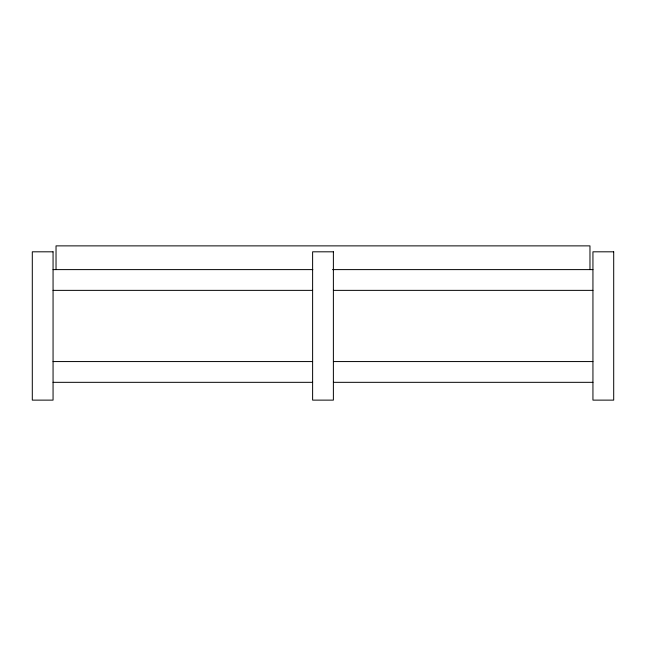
<?xml version="1.0" encoding="UTF-8"?>
<svg xmlns="http://www.w3.org/2000/svg" width="646" height="646" viewBox="0 0 646 646"><rect width="100%" height="100%" fill="white"/><g stroke="black" fill="none" stroke-linecap="round" stroke-linejoin="round"><path stroke-width="0.97" d="M53.061 269.608L312.834 269.608M332.545 269.608L592.939 269.608M53.061 290.369L312.616 290.369M333.384 290.369L592.939 290.369M53.061 361.566L312.616 361.566M333.384 361.566L592.939 361.566M53.061 382.327L312.616 382.327M333.384 382.327L592.939 382.327M589.968 269.608L589.968 245.876L56.032 245.876L56.032 269.608M53.061 251.811L32.3 251.811L32.3 400.124L53.061 400.124L53.061 251.811M333.384 251.811L312.616 251.811L312.616 400.124L333.384 400.124L333.384 251.811M613.7 251.811L592.939 251.811L592.939 400.124L613.7 400.124L613.7 251.811"/></g></svg>
